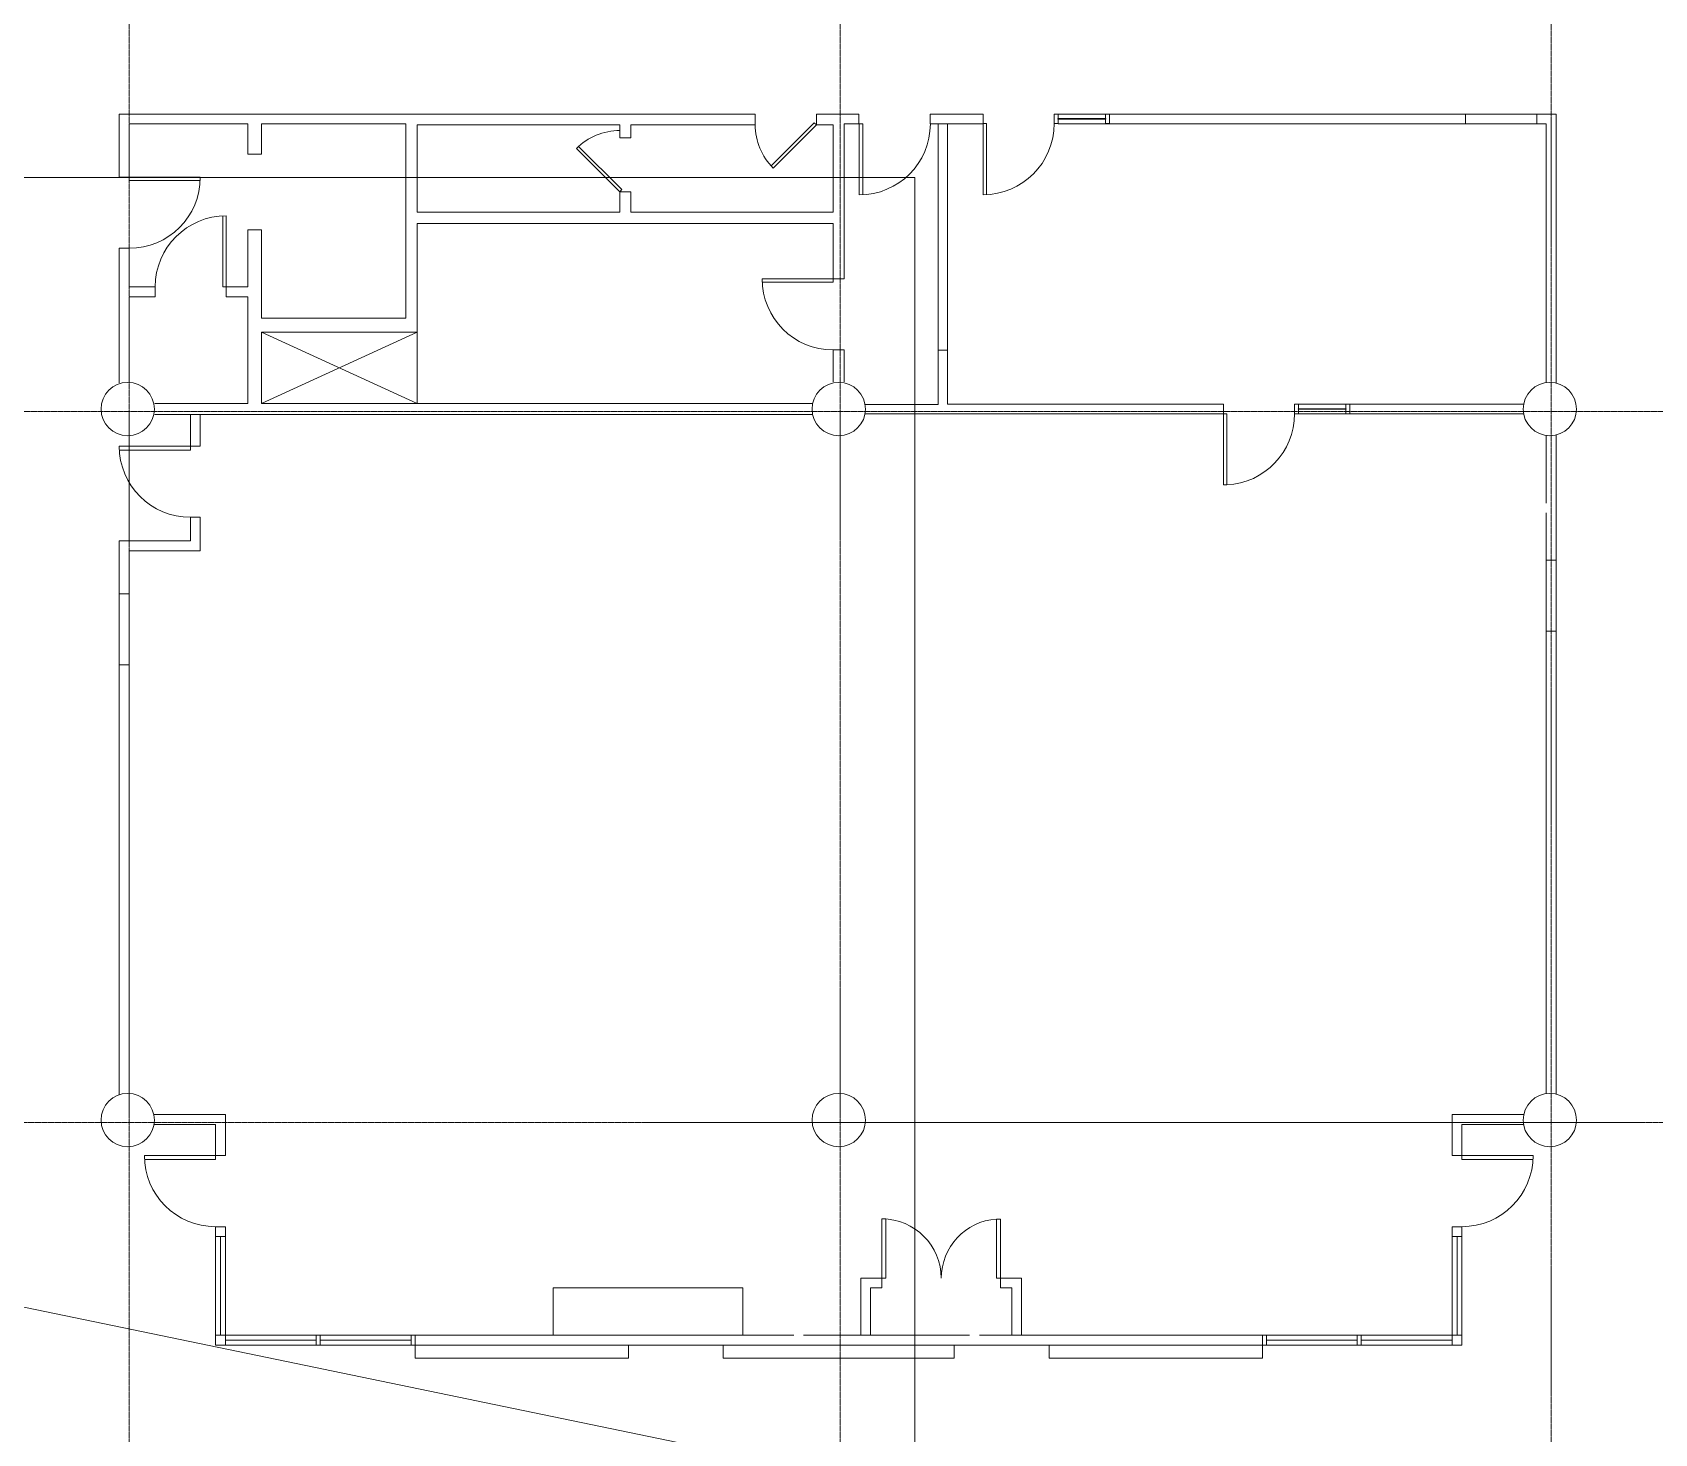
# Model space of a CAD drawing. Header units: inches. Extents: x 1756 to 10721, y -35 to 3002.
# Drawn here: x 8118 to 8940, y 1515 to 2224 of the extents above; entities that cross this region are included whole.
import ezdxf

# ---------------------------------------------------------------- set-up
doc = ezdxf.new("R2010")
doc.units = ezdxf.units.IN
doc.header["$MEASUREMENT"] = 0
doc.linetypes.add('IMPORT-CENTER2 _2_', pattern=[1.125, 0.75, -0.125, 0.125, -0.125])
for name, color, linetype, lineweight in [('A-DOOR', 31, 'Continuous', 18), ('A-FLOR', 192, 'Continuous', 18), ('A-flor-case', 250, 'Continuous', 9), ('A-glaz', 250, 'Continuous', 9), ('A-GLAZ-SILL', 250, 'Continuous', 9), ('A-GRID', 250, 'Continuous', 9), ('A-WALL', 113, 'Continuous', 18), ('G-ANNO-TEXT', 231, 'Continuous', 9), ('S-Cols', 250, 'Continuous', 9), ('USB 03_modified_dwg', 252, 'Continuous', 9)]:
    doc.layers.add(name, color=color, linetype=linetype, lineweight=lineweight)

# ---------------------------------------------------------------- blocks, each defined once
blk = doc.blocks.new('USB 03_modified_dwg_ADO001-412558-Overall Floor Plan')
at = {"layer": 'A-DOOR', "color": 250, "lineweight": 9, "flags": 128}
blk.add_lwpolyline([(1349.2, 1974.16), (1371.12, 1952.24), (1372.19, 1953.3), (1350.3, 1975.2)], dxfattribs=at)
at = {"layer": 'A-DOOR', "color": 250, "lineweight": 9}
blk.add_arc((1371.12, 1952.24), 31, 90, 135, dxfattribs=at)
blk = doc.blocks.new('USB 03_modified_dwg_ADO001-412559-Overall Floor Plan')
at = {"layer": 'A-DOOR', "color": 250, "lineweight": 9, "flags": 128}
blk.add_lwpolyline([(1448.77, 1964.23), (1470.69, 1986.15), (1469.62, 1987.21), (1447.73, 1965.32)], dxfattribs=at)
at = {"layer": 'A-DOOR', "color": 250, "lineweight": 9}
blk.add_arc((1470.69, 1986.15), 31, 180, 225, dxfattribs=at)
blk = doc.blocks.new('USB 03_modified_dwg_ADO002-412567-Overall Floor Plan')
at = {"layer": 'A-DOOR', "color": 250, "lineweight": 9, "flags": 128}
blk.add_lwpolyline([(1122.75, 1957.86), (1158.75, 1957.86), (1158.75, 1959.61), (1122.75, 1959.61)], close=True, dxfattribs=at)
at = {"layer": 'A-DOOR', "color": 250, "lineweight": 9}
blk.add_arc((1122.75, 1959.61), 36, 270, 0, dxfattribs=at)
blk = doc.blocks.new('USB 03_modified_dwg_ADO102-412568-Overall Floor Plan')
at = {"layer": 'A-DOOR', "color": 250, "lineweight": 9, "flags": 128}
blk.add_lwpolyline([(1170.17, 1940.03), (1170.17, 1904.08), (1171.92, 1904.08), (1171.92, 1940.08)], dxfattribs=at)
at = {"layer": 'A-DOOR', "color": 250, "lineweight": 9}
blk.add_arc((1171.92, 1904.08), 36, 90, 180, dxfattribs=at)
blk = doc.blocks.new('USB 03_modified_dwg_ADO102-412589-Overall Floor Plan')
at = {"layer": 'A-DOOR', "color": 250, "lineweight": 9, "flags": 128}
blk.add_lwpolyline([(1443.23, 1906.4), (1479.19, 1906.4), (1479.19, 1908.15), (1443.19, 1908.15)], dxfattribs=at)
at = {"layer": 'A-DOOR', "color": 250, "lineweight": 9}
blk.add_arc((1479.19, 1908.15), 36, 180, 270, dxfattribs=at)
blk = doc.blocks.new('USB 03_modified_dwg_ADO102-412656-Overall Floor Plan')
at = {"layer": 'A-DOOR', "color": 250, "lineweight": 9, "flags": 128}
blk.add_lwpolyline([(1556.81, 1950.76), (1556.81, 1986.72), (1555.06, 1986.72), (1555.06, 1950.72)], dxfattribs=at)
at = {"layer": 'A-DOOR', "color": 250, "lineweight": 9}
blk.add_arc((1555.06, 1986.72), 36, 270, 0, dxfattribs=at)
blk = doc.blocks.new('USB 03_modified_dwg_ADO102-412657-Overall Floor Plan')
at = {"layer": 'A-DOOR', "color": 250, "lineweight": 9, "flags": 128}
blk.add_lwpolyline([(1494.11, 1950.69), (1494.11, 1986.64), (1492.36, 1986.64), (1492.36, 1950.64)], dxfattribs=at)
at = {"layer": 'A-DOOR', "color": 250, "lineweight": 9}
blk.add_arc((1492.36, 1986.64), 36, 270, 0, dxfattribs=at)
blk = doc.blocks.new('USB 03_modified_dwg-397434-Overall Floor Plan')
at = {"layer": 'A-DOOR', "color": 250, "lineweight": 9, "flags": 128}
for points in [[(1676.69, 1839.76), (1678.44, 1839.76), (1678.44, 1803.81), (1676.69, 1803.81)], [(1505.87, 1402.08), (1503.87, 1402.08), (1503.87, 1432.13), (1505.87, 1432.13)], [(1563.87, 1402.08), (1561.87, 1402.08), (1561.87, 1432.08), (1563.87, 1432.08)]]:
    blk.add_lwpolyline(points, close=True, dxfattribs=at)
for points in [[(1117.75, 1821.45), (1153.75, 1821.45), (1153.75, 1823.45), (1117.69, 1823.45)], [(1130.5, 1462.26), (1166.5, 1462.26), (1166.5, 1464.26), (1130.44, 1464.26)], [(1833.5, 1462.26), (1797.5, 1462.26), (1797.5, 1464.26), (1833.56, 1464.26)]]:
    blk.add_lwpolyline(points, dxfattribs=at)
at = {"layer": 'A-DOOR', "color": 250, "lineweight": 9}
for centre, radius, start, end in [((1676.69, 1839.77), 36, 272.78956, 359.99409), ((1153.75, 1823.45), 36.06, 180, 270), ((1166.5, 1464.26), 36.06, 180, 270), ((1797.5, 1464.26), 36.06, 270, 0), ((1503.78, 1402.04), 30.1, 0.0749, 89.81918), ((1564, 1402.02), 30.13, 94.05103, 179.89884)]:
    blk.add_arc(centre, radius, start, end, dxfattribs=at)
at = {"layer": 'A-flor-case', "flags": 128}
blk.add_lwpolyline([(1433.37, 1373.2), (1433.37, 1397.2), (1337.37, 1397.2), (1337.37, 1373.2)], dxfattribs=at)
at = {"layer": 'A-glaz'}
for p, q in [((1169, 1373.2), (1169, 1423.2)), ((1795, 1373.2), (1795, 1423.2)), ((1171.5, 1370.7), (1217.5, 1370.7)), ((1219.5, 1370.7), (1265.5, 1370.7)), ((1744.5, 1370.7), (1698.5, 1370.7)), ((1792.5, 1370.7), (1746.5, 1370.7))]:
    blk.add_line(p, q, dxfattribs=at)
at = {"layer": 'A-glaz', "flags": 128}
for points in [[(1592.88, 1989.29), (1617.25, 1989.29), (1617.25, 1989.04), (1592.88, 1989.04)], [(1714.51, 1842.33), (1738.88, 1842.33), (1738.88, 1842.08), (1714.51, 1842.08)], [(1166.5, 1428.2), (1166.5, 1423.2), (1171.5, 1423.2), (1171.5, 1428.2)], [(1166.5, 1373.2), (1166.5, 1368.2), (1171.5, 1368.2), (1171.5, 1373.2)], [(1217.5, 1373.2), (1217.5, 1368.2), (1219.5, 1368.2), (1219.5, 1373.2)], [(1265.5, 1373.2), (1265.5, 1368.2), (1267.5, 1368.2), (1267.5, 1373.2)], [(1698.5, 1373.2), (1698.5, 1368.2), (1696.5, 1368.2), (1696.5, 1373.2)], [(1746.5, 1373.2), (1746.5, 1368.2), (1744.5, 1368.2), (1744.5, 1373.2)], [(1797.5, 1373.2), (1797.5, 1368.2), (1792.5, 1368.2), (1792.5, 1373.2)]]:
    blk.add_lwpolyline(points, close=True, dxfattribs=at)
at = {"layer": 'A-GLAZ-SILL'}
for p, q in [((1166.5, 1373.2), (1166.5, 1423.2)), ((1797.5, 1373.2), (1797.5, 1423.2)), ((1265.5, 1373.2), (1219.5, 1373.2)), ((1698.5, 1373.2), (1744.5, 1373.2)), ((1171.5, 1368.2), (1217.5, 1368.2)), ((1219.5, 1368.2), (1265.5, 1368.2)), ((1744.5, 1368.2), (1698.5, 1368.2)), ((1792.5, 1368.2), (1746.5, 1368.2))]:
    blk.add_line(p, q, dxfattribs=at)
at = {"layer": 'A-GLAZ-SILL', "flags": 128}
for points in [[(1171.5, 1423.2), (1171.5, 1373.2), (1217.5, 1373.2)], [(1746.5, 1373.2), (1792.5, 1373.2), (1792.5, 1423.2)]]:
    blk.add_lwpolyline(points, dxfattribs=at)
at = {"layer": 'A-GRID', "linetype": 'IMPORT-CENTER2 _2_'}
for p, q in [((1122.68, -152.6), (1122.68, 2773.17)), ((1482.68, -152.6), (1482.68, 2773.03)), ((1842.68, -152.74), (1842.68, 2772.9)), ((764.75, 1840.94), (3130.25, 1840.94)), ((1045.75, 1480.99), (3130.25, 1480.99))]:
    blk.add_line(p, q, dxfattribs=at)
at = {"layer": 'A-WALL', "color": 250, "lineweight": 9}
for p, q in [((1117.75, 1991.57), (1117.75, 1959.61)), ((1117.75, 1959.61), (1117.75, 1991.57)), ((1439.69, 1991.57), (1117.75, 1991.57)), ((1799.32, 1986.6), (1799.32, 1991.6)), ((1835.32, 1986.6), (1835.32, 1991.6)), ((1845.19, 1991.6), (1845.19, 1855.32)), ((1845.19, 1855.32), (1845.19, 1991.6)), ((1122.75, 1986.57), (1122.75, 1959.61)), ((1122.75, 1959.61), (1122.75, 1986.57)), ((1182.75, 1986.57), (1122.75, 1986.57)), ((1182.75, 1986.57), (1182.75, 1971.34)), ((1182.75, 1971.34), (1182.75, 1986.57)), ((1189.75, 1986.57), (1189.75, 1971.34)), ((1189.75, 1971.34), (1189.75, 1986.57)), ((1593.07, 1986.6), (1840.19, 1986.6)), ((1840.19, 1986.6), (1840.19, 1855.58)), ((1840.19, 1855.58), (1840.19, 1986.6)), ((1189.75, 1971.34), (1182.75, 1971.34)), ((1117.75, 1959.61), (1122.75, 1959.61)), ((1117.75, 1959.61), (1122.75, 1959.61)), ((1182.75, 1933), (1182.75, 1904.08)), ((1182.75, 1904.08), (1182.75, 1933)), ((1189.75, 1933), (1182.75, 1933)), ((1189.75, 1933), (1189.75, 1888.16)), ((1189.75, 1888.16), (1189.75, 1933)), ((1122.75, 1923.61), (1117.75, 1923.61)), ((1122.75, 1923.61), (1117.75, 1923.61)), ((1117.75, 1923.61), (1117.75, 1855.54)), ((1117.75, 1855.54), (1117.75, 1923.61)), ((1122.75, 1923.61), (1122.75, 1904.08)), ((1122.75, 1904.08), (1122.75, 1923.61)), ((1122.75, 1899.08), (1122.75, 1856.18)), ((1122.75, 1856.18), (1122.75, 1899.08)), ((1182.75, 1899.08), (1182.75, 1845.08)), ((1182.75, 1845.08), (1182.75, 1899.08)), ((1189.75, 1881.16), (1189.75, 1845.08)), ((1189.75, 1845.08), (1189.75, 1881.16)), ((1532.35, 1872), (1537.23, 1872)), ((1182.75, 1845.08), (1135.7, 1845.08)), ((1468.78, 1839.45), (1135.73, 1839.45)), ((1153.75, 1839.45), (1153.75, 1823.45)), ((1153.75, 1823.45), (1153.75, 1839.45)), ((1158.75, 1839.45), (1158.75, 1823.45)), ((1158.75, 1823.45), (1158.75, 1839.45)), ((1158.75, 1823.45), (1153.75, 1823.45)), ((1840.19, 1828.82), (1840.19, 1794.6)), ((1840.19, 1794.6), (1840.19, 1828.82)), ((1845.19, 1829.08), (1845.19, 1765.7)), ((1845.19, 1765.7), (1845.19, 1829.08)), ((1153.75, 1787.45), (1153.75, 1775.45)), ((1153.75, 1775.45), (1153.75, 1787.45)), ((1158.75, 1787.45), (1153.75, 1787.45)), ((1158.75, 1787.45), (1158.75, 1770.45)), ((1158.75, 1770.45), (1158.75, 1787.45)), ((1840.19, 1789.6), (1840.19, 1765.7)), ((1840.19, 1765.7), (1840.19, 1789.6)), ((1117.75, 1775.45), (1117.75, 1748.7)), ((1117.75, 1748.7), (1117.75, 1775.45)), ((1153.75, 1775.45), (1117.75, 1775.45)), ((1122.75, 1770.45), (1122.75, 1748.7)), ((1122.75, 1748.7), (1122.75, 1770.45)), ((1158.75, 1770.45), (1122.75, 1770.45)), ((1840.19, 1729.7), (1840.19, 1495.58)), ((1840.19, 1495.58), (1840.19, 1729.7)), ((1845.19, 1729.7), (1845.19, 1495.32)), ((1845.19, 1495.32), (1845.19, 1729.7)), ((1117.75, 1712.7), (1117.75, 1495.01)), ((1117.75, 1495.01), (1117.75, 1712.7)), ((1122.75, 1712.7), (1122.75, 1495.68)), ((1122.75, 1495.68), (1122.75, 1712.7)), ((1135.22, 1484.95), (1171.5, 1484.95)), ((1171.5, 1484.95), (1135.22, 1484.95)), ((1135.31, 1479.95), (1166.5, 1479.95)), ((1166.5, 1479.95), (1135.31, 1479.95)), ((1166.5, 1464.15), (1166.5, 1479.95)), ((1792.5, 1484.95), (1792.5, 1464.26)), ((1792.5, 1464.26), (1792.5, 1484.95)), ((1792.5, 1484.95), (1828.78, 1484.95)), ((1797.5, 1479.95), (1797.5, 1464.26)), ((1797.5, 1464.26), (1797.5, 1479.95)), ((1797.5, 1479.95), (1828.69, 1479.95)), ((1797.5, 1464.26), (1792.5, 1464.26)), ((1267.5, 1373.2), (1459.19, 1373.2)), ((1464.19, 1373.2), (1548.19, 1373.2)), ((1553.19, 1373.2), (1696.5, 1373.2))]:
    blk.add_line(p, q, dxfattribs=at)
at = {"layer": 'A-WALL', "color": 250, "lineweight": 9, "flags": 128}
for points in [[(1189.75, 1881.16), (1268.5, 1845.08), (1268.5, 1936.19), (1479.19, 1936.19), (1479.19, 1908.15), (1484.81, 1908.15), (1484.81, 1986.6), (1492.19, 1986.6), (1492.19, 1991.6), (1470.69, 1991.6), (1470.69, 1986.15), (1479.19, 1986.15), (1479.19, 1941.82), (1376.75, 1941.82), (1376.75, 1952.24), (1371.12, 1952.24), (1371.12, 1941.82), (1268.5, 1941.82)], [(1439.69, 1991.6), (1439.69, 1986.15), (1376.75, 1986.15), (1376.75, 1979.57), (1371.12, 1979.57), (1371.12, 1986.15), (1268.5, 1986.15), (1268.5, 1941.82)], [(1591.07, 1986.72), (1593.07, 1986.72), (1593.07, 1991.6), (1591.07, 1991.59), (1591.07, 1986.72), (1591.07, 1991.6), (1649.19, 1991.6), (1845.19, 1991.6)], [(1189.75, 1986.57), (1262.87, 1986.57), (1262.87, 1888.16), (1189.75, 1888.16)], [(1495.28, 1839.76), (1676.69, 1839.76), (1676.69, 1844.64), (1537.06, 1844.64), (1537.06, 1986.6)], [(1495.45, 1844.56), (1532.35, 1844.56), (1532.35, 1986.52)], [(1122.75, 1904.08), (1135.92, 1904.08), (1135.92, 1899.08), (1122.75, 1899.08)], [(1182.75, 1904.08), (1171.92, 1904.08), (1171.92, 1899.08), (1182.75, 1899.08)], [(1468.81, 1845.08), (1189.75, 1845.08), (1268.5, 1881.16), (1189.75, 1881.16)], [(1484.81, 1855.92), (1484.81, 1872.15), (1479.19, 1872.15), (1479.19, 1855.92)], [(1828.72, 1844.64), (1714.69, 1844.64), (1714.69, 1839.76), (1828.72, 1839.76)], [(1166.5, 1464.26), (1171.5, 1464.26), (1171.5, 1484.95)], [(1493.25, 1373.2), (1493.25, 1402.08), (1503.87, 1402.08), (1503.87, 1397.2), (1498.12, 1397.2), (1498.12, 1373.2)], [(1569.62, 1373.2), (1569.62, 1397.2), (1563.87, 1397.2), (1563.87, 1402.08), (1574.5, 1402.08), (1574.5, 1373.2)], [(1588.5, 1368.2), (1588.5, 1361.7), (1696.5, 1361.7), (1696.5, 1368.2), (1267.5, 1368.2), (1267.5, 1361.7), (1375.5, 1361.7), (1375.5, 1368.2)], [(1540.5, 1368.2), (1540.5, 1361.7), (1423.5, 1361.7), (1423.5, 1368.2)]]:
    blk.add_lwpolyline(points, dxfattribs=at)
for points in [[(1555.06, 1986.6), (1555.06, 1991.6), (1528.19, 1991.6), (1528.19, 1986.6)], [(1617.07, 1991.6), (1619.07, 1991.6), (1619.07, 1986.72), (1617.07, 1986.72)], [(1714.69, 1844.64), (1712.69, 1844.64), (1712.69, 1839.76), (1714.69, 1839.76)], [(1738.69, 1844.64), (1740.69, 1844.64), (1740.69, 1839.76), (1738.69, 1839.76)], [(1845.19, 1765.7), (1840.19, 1765.7), (1840.19, 1729.7), (1845.19, 1729.7)], [(1117.75, 1748.7), (1122.75, 1748.7), (1122.75, 1712.7), (1117.75, 1712.7)], [(1797.5, 1428.2), (1797.5, 1423.2), (1792.5, 1423.2), (1792.5, 1428.2)]]:
    blk.add_lwpolyline(points, close=True, dxfattribs=at)
at = {"layer": 'S-Cols'}
for centre in [(1122, 1842.2), (1482, 1842.2), (1842, 1842.2), (1122, 1482.2), (1482, 1482.2), (1842, 1482.2)]:
    blk.add_circle(centre, 13.5, dxfattribs=at)
for name in ['USB 03_modified_dwg_ADO001-412558-Overall Floor Plan', 'USB 03_modified_dwg_ADO001-412559-Overall Floor Plan', 'USB 03_modified_dwg_ADO102-412657-Overall Floor Plan', 'USB 03_modified_dwg_ADO102-412656-Overall Floor Plan', 'USB 03_modified_dwg_ADO002-412567-Overall Floor Plan', 'USB 03_modified_dwg_ADO102-412568-Overall Floor Plan', 'USB 03_modified_dwg_ADO102-412589-Overall Floor Plan']:
    blk.add_blockref(name, (0, 0))

msp = doc.modelspace()

# ---------------------------------------------------------------- linework, layer by layer
at = {"layer": 'A-FLOR', "lineweight": 9}
for p, q in [((8565.07, 2150.72), (7809.32, 2150.72)), ((8565.07, 836.22), (8565.07, 2150.72))]:
    msp.add_line(p, q, dxfattribs=at)
at = {"layer": 'G-ANNO-TEXT', "color": 145}
msp.add_line((7937.76, 1615.05), (10150.11, 1158.05), dxfattribs=at)

# ---------------------------------------------------------------- block references
at = {"layer": 'USB 03_modified_dwg', "color": 250}
msp.add_blockref('USB 03_modified_dwg-397434-Overall Floor Plan', (7044.57, 191.26), dxfattribs=at)

doc.saveas('drawing.dxf')
